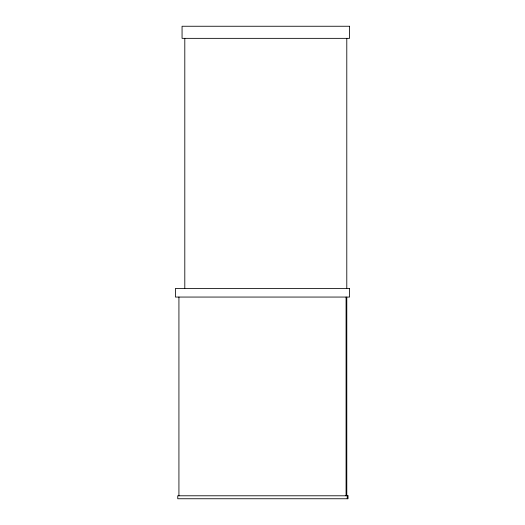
<?xml version="1.0" encoding="UTF-8"?>
<svg xmlns="http://www.w3.org/2000/svg" width="525" height="525" viewBox="0 0 525 525"><rect width="100%" height="100%" fill="white"/><g stroke="black" fill="none" stroke-linecap="round" stroke-linejoin="round"><path stroke-width="0.79" d="M345.483 495.521L348.036 495.521L348.036 498.75L177.752 498.75L177.752 495.79L347.248 495.79L347.248 498.75M346.789 38.351L346.789 288.238M346.789 297.248L346.789 495.521M346.073 297.058L346.073 495.79M184.8 38.351L184.8 288.238M178.927 297.058L178.927 495.79M349.525 26.25L182.063 26.25L182.063 38.351L349.525 38.351L349.525 26.25M349.578 288.448L175.422 288.448L175.422 297.058L349.578 297.058L349.578 288.448"/></g></svg>
